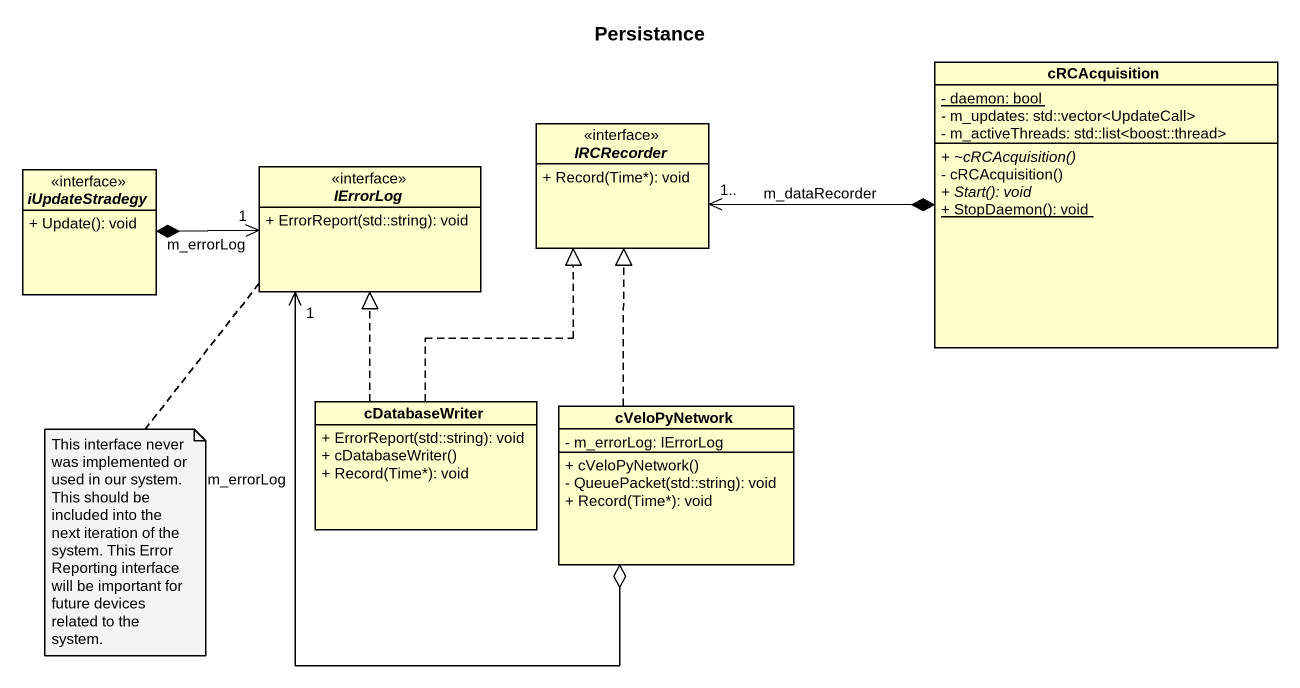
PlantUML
@startuml
title Persistance
hide circle
hide empty members
skinparam classAttributeIconSize 0
class cRCAcquisition {
  {static} - daemon: bool
  - m_updates: std::vector<UpdateCall>
  - m_activeThreads: std::list<boost::thread>
  {abstract} + ~cRCAcquisition()
  - cRCAcquisition()
  {abstract} + Start(): void
  {static} + StopDaemon(): void
}
interface IRCRecorder <<interface>> {
  + Record(Time*): void
}
interface iUpdateStradegy <<interface>> {
  + Update(): void
}
interface IErrorLog <<interface>> {
  + ErrorReport(std::string): void
}
class cDatabaseWriter {
  + ErrorReport(std::string): void
  + cDatabaseWriter()
  + Record(Time*): void
}
class cVeloPyNetwork {
  - m_errorLog: IErrorLog
  + cVeloPyNetwork()
  - QueuePacket(std::string): void
  + Record(Time*): void
}
cRCAcquisition *-left-> "1.." IRCRecorder : m_dataRecorder
iUpdateStradegy *-right-> "1" IErrorLog : m_errorLog
cDatabaseWriter .up.|> IRCRecorder
cDatabaseWriter .up.|> IErrorLog
cVeloPyNetwork .up.|> IRCRecorder
cVeloPyNetwork o-up-> "1" IErrorLog : m_errorLog
note bottom of IErrorLog : This interface never was implemented or used in our system. This should be included into the next iteration of the system. This Error Reporting interface will be important for future devices related to the system.
@enduml
